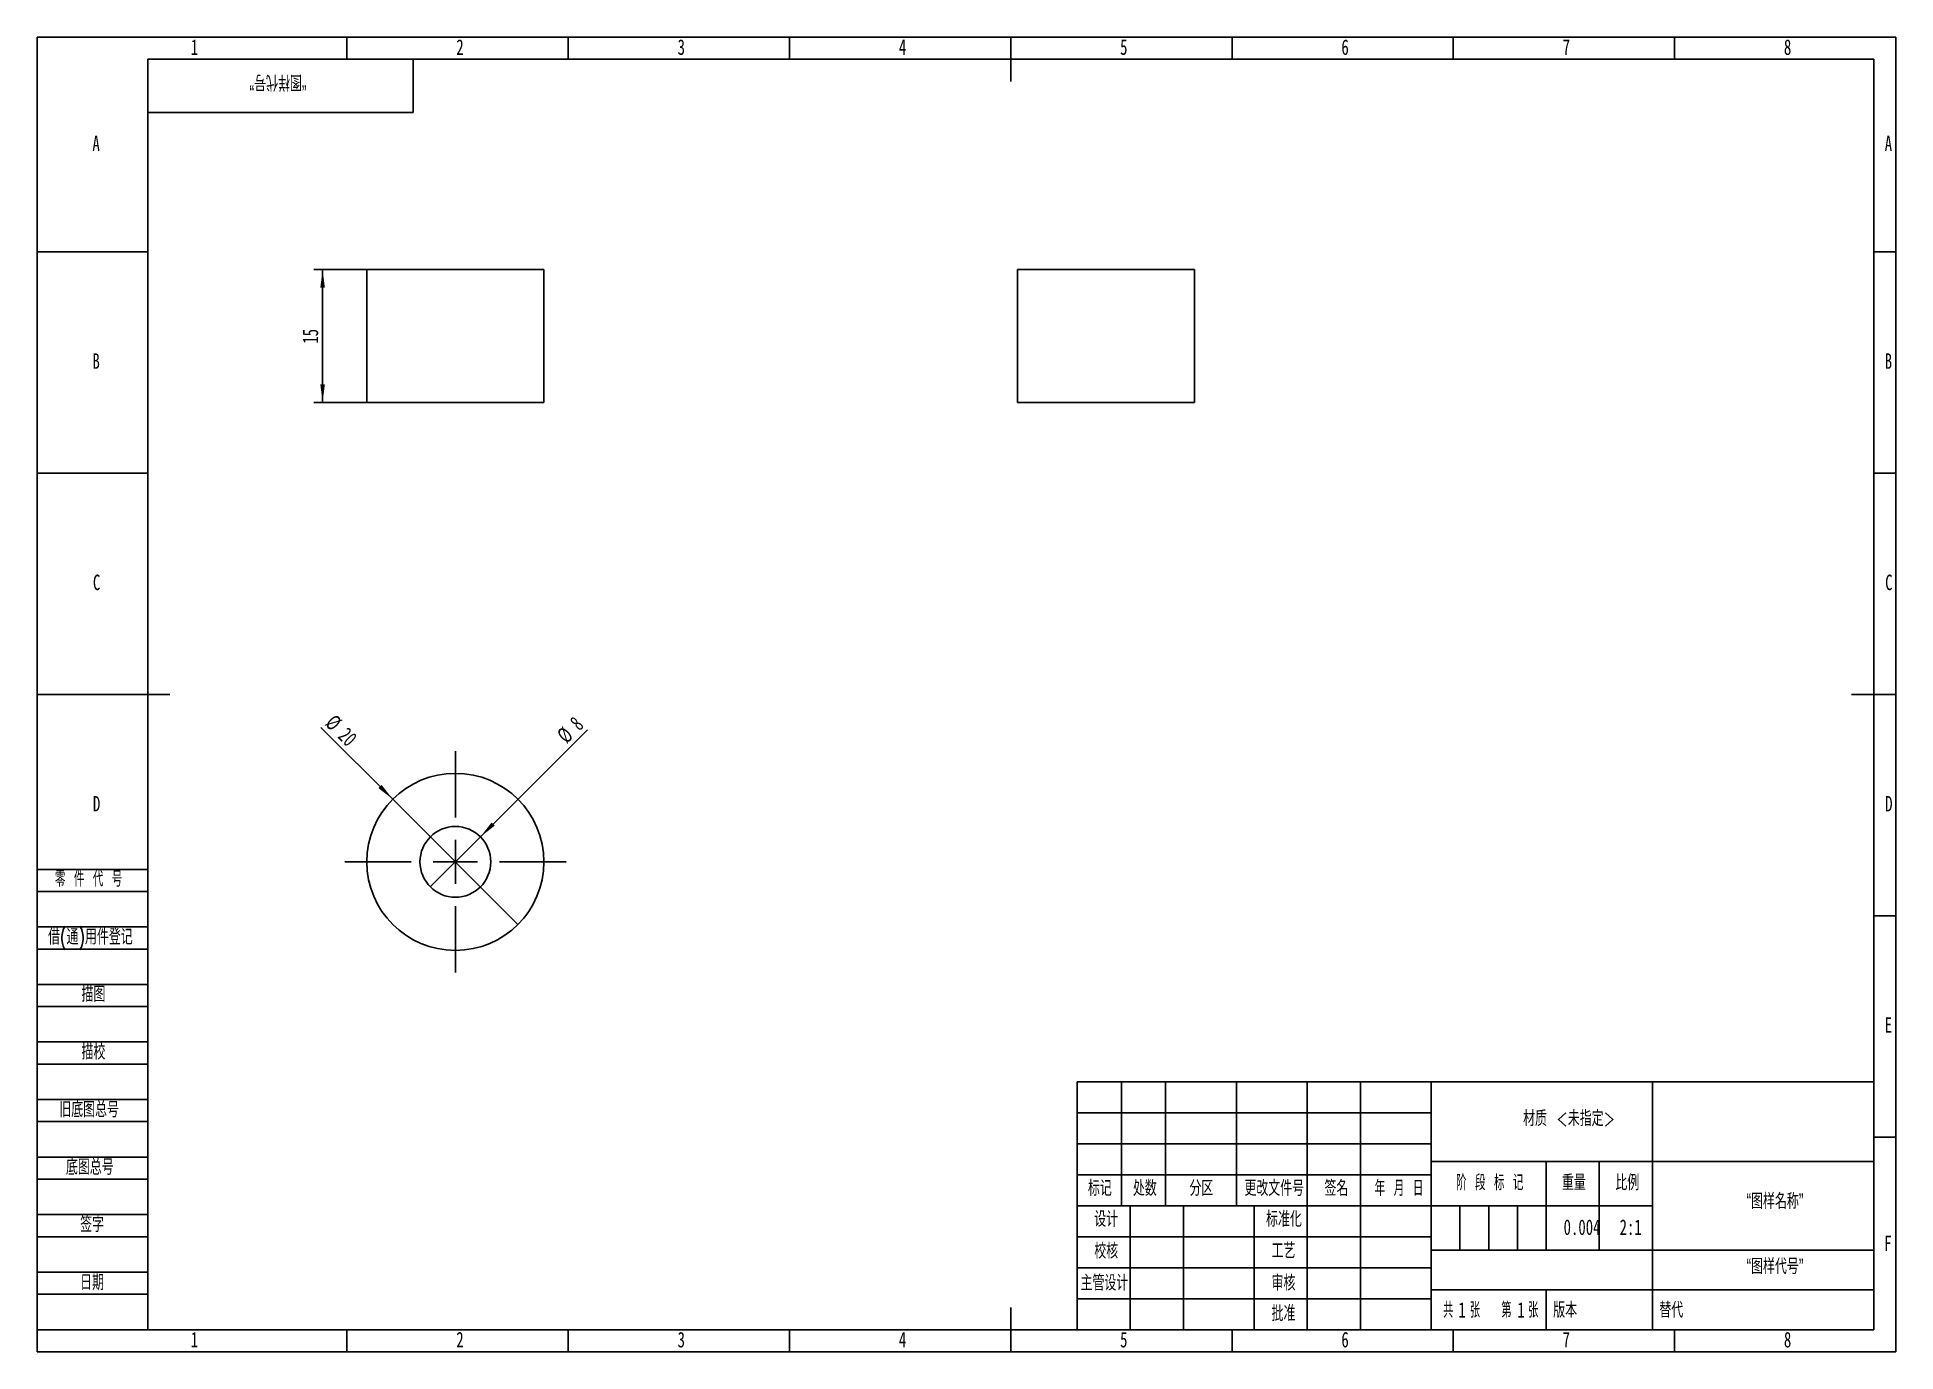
# Model space of a CAD drawing. Header units: millimetres. Extents: x 0 to 420, y 0 to 297.
import ezdxf

# ---------------------------------------------------------------- set-up
doc = ezdxf.new("R2010")
doc.units = ezdxf.units.MM
for name, color, linetype in [('10', 7, 'Continuous'), ('5', 7, 'Continuous'), ('9', 7, 'Continuous'), ('SLD-0', 7, 'Continuous')]:
    doc.layers.add(name, color=color, linetype=linetype)
doc.styles.add('SLDTEXTSTYLE0', font='TXT', dxfattribs={"width": 0.7, "bigfont": 'bigfont'})
doc.styles.add('SLDTEXTSTYLE1', font='TXT', dxfattribs={"width": 0.62, "bigfont": 'bigfont'})
doc.styles.add('SLDTEXTSTYLE2', font='TXT', dxfattribs={"width": 0.614286, "bigfont": 'bigfont'})
doc.styles.add('SLDTEXTSTYLE3', font='TXT', dxfattribs={"width": 0.6, "bigfont": 'bigfont'})
doc.styles.add('SLDTEXTSTYLE4', font='TXT', dxfattribs={"width": 0.7})
doc.dimstyles.new('SLDDIMSTYLE0', dxfattribs={"dimtxt": 3.5, "dimasz": 4.08, "dimexe": 0, "dimexo": 0.0625, "dimgap": 0.875, "dimtad": 1, "dimlfac": 0.5, "dimrnd": 1e-09, "dimzin": 12, "dimdsep": 46, "dimtxsty": 'SLDTEXTSTYLE4', "dimsah": 1, "dimcen": 0.09, "dimadec": 0, "dimazin": 3, "dimtfac": 1, "dimtofl": 0, "dimtmove": 0, "dimatfit": 3, "dimfxl": 0, "dimfrac": 2, "dimtolj": 1, "dimtzin": 12, "dimarcsym": 0})
doc.dimstyles.new('SLDDIMSTYLE1', dxfattribs={"dimtxt": 3.5, "dimasz": 4.08, "dimexe": 0, "dimexo": 0.0625, "dimgap": 0.875, "dimtad": 1, "dimlfac": 0.5, "dimrnd": 1e-09, "dimzin": 12, "dimdsep": 46, "dimtxsty": 'SLDTEXTSTYLE4', "dimblk1": 'NONE', "dimsah": 1, "dimcen": 0, "dimadec": 0, "dimazin": 3, "dimtfac": 1, "dimtmove": 0, "dimatfit": 3, "dimldrblk": 'NONE', "dimfxl": 0, "dimfrac": 2, "dimtolj": 1, "dimtzin": 12, "dimarcsym": 0})

# ---------------------------------------------------------------- blocks, each defined once
blk = doc.blocks.new('_D')
at = {"layer": '10'}
for p, q in [((74.5, 244.49), (62.5, 244.49)), ((64.5, 244.49), (64.5, 214.49)), ((74.5, 214.49), (62.5, 214.49))]:
    blk.add_line(p, q, dxfattribs=at)
for points in [[(64.5, 244.49), (63.99, 240.41), (65.01, 240.41)], [(64.5, 214.49), (65.01, 218.57), (63.99, 218.57)]]:
    blk.add_solid(points, dxfattribs=at)
at = {"layer": '10', "insert": (59.99, 227.75), "char_height": 3.5, "attachment_point": 1, "rotation": 90, "style": 'SLDTEXTSTYLE4'}
blk.add_mtext('15', dxfattribs=at)
blk = doc.blocks.new('_D_1')
at = {"layer": '10'}
for q in [(124.33, 140.52), (88.84, 105.03)]:
    blk.add_line((100.16, 116.35), q, dxfattribs=at)
blk.add_solid([(100.16, 116.35), (103.4, 118.87), (102.68, 119.59)], dxfattribs=at)
at = {"layer": '10', "char_height": 3.5, "attachment_point": 1, "rotation": 45, "style": 'SLDTEXTSTYLE4'}
for s, insert in [('8', (120.06, 142.62)), ('%%c', (117.14, 139.72))]:
    blk.add_mtext(s, dxfattribs=dict(at, insert=insert))
blk = doc.blocks.new('_None')
blk = doc.blocks.new('_D_2')
at = {"layer": '10'}
for q in [(64.13, 141.06), (108.64, 96.55)]:
    blk.add_line((80.36, 124.83), q, dxfattribs=at)
blk.add_solid([(80.36, 124.83), (77.83, 128.08), (77.11, 127.36)], dxfattribs=at)
at = {"layer": '10', "char_height": 3.5, "attachment_point": 1, "rotation": 315, "style": 'SLDTEXTSTYLE4'}
for s, insert in [('%%c', (67.33, 144.26)), ('20', (70.22, 141.34))]:
    blk.add_mtext(s, dxfattribs=dict(at, insert=insert))
blk = doc.blocks.new('SW_CENTERMARKSYMBOL_0')
at = {"layer": '10', "color": 0}
for p, q in [((0, 10), (0, 25)), ((0, 0), (0, 5)), ((-10, 0), (-25, 0)), ((0, 0), (-5, 0)), ((0, 0), (0, -5)), ((0, 0), (5, 0)), ((10, 0), (25, 0)), ((0, -10), (0, -25))]:
    blk.add_line(p, q, dxfattribs=at)

msp = doc.modelspace()

# ---------------------------------------------------------------- linework, layer by layer
at = {"color": 7, "linetype": 'Continuous', "lineweight": 25}
for p, q in [((74.5, 244.49), (74.5, 214.49)), ((74.5, 244.49), (94.5, 244.49)), ((94.5, 244.49), (114.5, 244.49)), ((114.5, 214.49), (114.5, 244.49)), ((221.5, 244.49), (221.5, 214.49)), ((221.5, 244.49), (261.5, 244.49)), ((261.5, 214.49), (261.5, 244.49)), ((74.5, 214.49), (94.5, 214.49)), ((94.5, 214.49), (114.5, 214.49)), ((221.5, 214.49), (261.5, 214.49))]:
    msp.add_line(p, q, dxfattribs=at)
for radius in [20, 8]:
    msp.add_circle((94.5, 110.69), radius, dxfattribs=at)
at = {"layer": '10', "color": 7}
for p, q in [((0, 109), (25, 109)), ((0, 104), (25, 104)), ((0, 96), (25, 96)), ((0, 91), (25, 91)), ((0, 83), (25, 83)), ((0, 78), (25, 78)), ((0, 70), (25, 70)), ((0, 65), (25, 65)), ((0, 57), (25, 57)), ((0, 52), (25, 52)), ((235, 54), (315, 54)), ((235, 47), (315, 47)), ((0, 44), (25, 44)), ((0, 39), (25, 39)), ((0, 31), (25, 31)), ((0, 26), (25, 26)), ((0, 18), (25, 18)), ((0, 13), (25, 13))]:
    msp.add_line(p, q, dxfattribs=at)
at = {"layer": '10', "color": 7, "lineweight": 25}
for p, q in [((245, 61), (245, 33)), ((255, 61), (255, 33)), ((271, 61), (271, 33)), ((287, 61), (287, 5)), ((299, 61), (299, 5)), ((315, 61), (315, 5)), ((365, 61), (365, 33)), ((315, 43), (415, 43)), ((340.986, 43), (340.986, 23)), ((353, 43), (353, 23)), ((235, 40), (315, 40)), ((235, 33), (365, 33)), ((247, 33), (247, 5)), ((259, 33), (259, 5)), ((275, 33), (275, 5)), ((365, 33), (365, 5)), ((235, 26), (315, 26)), ((315, 23), (415, 23)), ((235, 19), (315, 19)), ((315, 14), (415, 14)), ((235, 12), (315, 12))]:
    msp.add_line(p, q, dxfattribs=at)
at = {"layer": '5'}
for p, q in [((70, 297), (70, 292)), ((120, 297), (120, 292)), ((170, 297), (170, 292)), ((270, 297), (270, 292)), ((320, 297), (320, 292)), ((370, 297), (370, 292)), ((0, 248.5), (25, 248.5)), ((420, 248.5), (415, 248.5)), ((0, 198.5), (25, 198.5)), ((420, 198.5), (415, 198.5)), ((420, 98.5), (415, 98.5)), ((420, 48.5), (415, 48.5)), ((70, 0), (70, 5)), ((120, 0), (120, 5)), ((170, 0), (170, 5)), ((270, 0), (270, 5)), ((320, 0), (320, 5)), ((370, 0), (370, 5))]:
    msp.add_line(p, q, dxfattribs=at)
at = {"layer": '5', "lineweight": 25}
for p, q in [((220, 297), (220, 287)), ((0, 148.5), (30, 148.5)), ((420, 148.5), (410, 148.5)), ((220, 0), (220, 10))]:
    msp.add_line(p, q, dxfattribs=at)
at = {"layer": '5', "color": 7, "lineweight": 25}
for p, q in [((415, 292), (25, 292)), ((25, 292), (25, 5)), ((85, 280), (85, 292)), ((415, 5), (415, 292)), ((25, 280), (85, 280)), ((235, 61), (415, 61)), ((235, 61), (235, 5)), ((0, 5), (415, 5))]:
    msp.add_line(p, q, dxfattribs=at)
at = {"layer": '9', "color": 7}
for p, q in [((420, 297), (0, 297)), ((0, 297), (0, 0)), ((420, 148.5), (420, 297)), ((420, 0), (420, 148.5)), ((0, 0), (420, 0))]:
    msp.add_line(p, q, dxfattribs=at)
at = {"layer": 'SLD-0'}
for p, q in [((321.5, 33), (321.5, 23)), ((328, 33), (328, 23)), ((334.5, 33), (334.5, 23))]:
    msp.add_line(p, q, dxfattribs=at)
at = {"layer": 'SLD-0', "lineweight": 25}
msp.add_line((340.986, 14), (340.986, 5), dxfattribs=at)

# ---------------------------------------------------------------- block references
at = {"layer": '10'}
msp.add_blockref('SW_CENTERMARKSYMBOL_0', (94.5, 110.69), dxfattribs=at)

# ---------------------------------------------------------------- texts
at = {"layer": '10', "char_height": 3.5}
for s, insert, attachment_point, style in [('1', (35.544, 296.505), 2, 'SLDTEXTSTYLE4'), ('2', (95.544, 296.505), 2, 'SLDTEXTSTYLE4'), ('3', (145.544, 296.505), 2, 'SLDTEXTSTYLE4'), ('4', (195.544, 296.505), 2, 'SLDTEXTSTYLE4'), ('5', (245.544, 296.505), 2, 'SLDTEXTSTYLE4'), ('6', (295.547, 296.505), 2, 'SLDTEXTSTYLE4'), ('7', (345.547, 296.505), 2, 'SLDTEXTSTYLE4'), ('8', (395.547, 296.505), 2, 'SLDTEXTSTYLE4'), ('A', (13.32, 274.755), 2, 'SLDTEXTSTYLE4'), ('A', (418.32, 274.755), 2, 'SLDTEXTSTYLE4'), ('B', (13.32, 225.576), 2, 'SLDTEXTSTYLE4'), ('B', (418.32, 225.576), 2, 'SLDTEXTSTYLE4'), ('C', (13.427, 175.576), 2, 'SLDTEXTSTYLE4'), ('C', (418.427, 175.576), 2, 'SLDTEXTSTYLE4'), ('D', (13.43, 125.576), 2, 'SLDTEXTSTYLE4'), ('D', (418.43, 125.576), 2, 'SLDTEXTSTYLE4'), ('E', (418.318, 75.576), 2, 'SLDTEXTSTYLE4'), ('材质 <未指定>', (346.128, 54.481), 2, 'SLDTEXTSTYLE0'), ('“图样名称”', (392.688, 35.791), 2, 'SLDTEXTSTYLE0'), ('0.004', (349.093, 29.905), 2, 'SLDTEXTSTYLE4'), ('2:1', (360.084, 29.905), 2, 'SLDTEXTSTYLE4'), ('F', (418.224, 26.255), 2, 'SLDTEXTSTYLE4'), ('“图样代号”', (392.69, 21.05), 2, 'SLDTEXTSTYLE0'), ('1', (321.142, 11.201), 1, 'SLDTEXTSTYLE4'), ('1', (334.479, 11.201), 1, 'SLDTEXTSTYLE4'), ('1', (35.544, 4.505), 2, 'SLDTEXTSTYLE4'), ('2', (95.544, 4.505), 2, 'SLDTEXTSTYLE4'), ('3', (145.544, 4.505), 2, 'SLDTEXTSTYLE4'), ('4', (195.544, 4.505), 2, 'SLDTEXTSTYLE4'), ('5', (245.544, 4.505), 2, 'SLDTEXTSTYLE4'), ('6', (295.547, 4.505), 2, 'SLDTEXTSTYLE4'), ('7', (345.547, 4.505), 2, 'SLDTEXTSTYLE4'), ('8', (395.547, 4.505), 2, 'SLDTEXTSTYLE4')]:
    msp.add_mtext(s, dxfattribs=dict(at, insert=insert, attachment_point=attachment_point, style=style))
at = {"layer": '10', "color": 7, "char_height": 3.5}
for s, insert, attachment_point, style in [('零 件 代 号', (4.023, 108.595), 1, 'SLDTEXTSTYLE2'), ('借(通)用件登记', (2.474, 95.499), 1, 'SLDTEXTSTYLE0'), ('描图', (12.719, 82.553), 2, 'SLDTEXTSTYLE0'), ('描校', (12.719, 69.517), 2, 'SLDTEXTSTYLE0'), ('旧底图总号', (5, 56.488), 1, 'SLDTEXTSTYLE0'), ('底图总号', (6.5, 43.486), 1, 'SLDTEXTSTYLE0'), ('标记', (240.135, 38.717), 2, 'SLDTEXTSTYLE0'), ('处数', (250.298, 38.717), 2, 'SLDTEXTSTYLE0'), ('分区', (263.075, 38.717), 2, 'SLDTEXTSTYLE0'), ('更改文件号', (279.539, 38.717), 2, 'SLDTEXTSTYLE0'), ('签名', (293.579, 38.717), 2, 'SLDTEXTSTYLE0'), ('年 月 日', (307.742, 38.717), 2, 'SLDTEXTSTYLE1'), ('阶 段 标 记', (328.24, 39.994), 2, 'SLDTEXTSTYLE2'), ('重量', (347.243, 39.994), 2, 'SLDTEXTSTYLE0'), ('比例', (359.326, 39.994), 2, 'SLDTEXTSTYLE0'), ('签字', (12.401, 30.537), 2, 'SLDTEXTSTYLE0'), ('设计', (241.567, 31.734), 2, 'SLDTEXTSTYLE0'), ('标准化', (281.739, 31.734), 2, 'SLDTEXTSTYLE0'), ('校核', (241.567, 24.556), 2, 'SLDTEXTSTYLE0'), ('工艺', (281.629, 24.599), 2, 'SLDTEXTSTYLE0'), ('日期', (12.401, 17.437), 2, 'SLDTEXTSTYLE0'), ('主管设计', (241.167, 17.33), 2, 'SLDTEXTSTYLE0'), ('审核', (281.629, 17.33), 2, 'SLDTEXTSTYLE0'), ('批准', (281.629, 10.441), 2, 'SLDTEXTSTYLE0'), ('共  张', (321.871, 11.201), 2, 'SLDTEXTSTYLE3'), ('第  张', (335.04, 11.201), 2, 'SLDTEXTSTYLE3'), ('版本', (345.279, 11.201), 2, 'SLDTEXTSTYLE0')]:
    msp.add_mtext(s, dxfattribs=dict(at, insert=insert, attachment_point=attachment_point, style=style))
at = {"layer": 'SLD-0', "insert": (54.424, 285.023), "char_height": 3.5, "attachment_point": 2, "rotation": 180, "style": 'SLDTEXTSTYLE0'}
msp.add_mtext('“图样代号”', dxfattribs=at)
at = {"layer": 'SLD-0', "insert": (366.561, 11.201), "char_height": 3.5, "attachment_point": 1, "style": 'SLDTEXTSTYLE0'}
msp.add_mtext('替代', dxfattribs=at)

# ---------------------------------------------------------------- dimensions: what is measured, and where the dimension line sits
at = {"layer": '10'}
dim = msp.add_linear_dim(base=(64.5, 214.49), p1=(74.5, 244.49), p2=(74.5, 214.49), angle=90, dimstyle='SLDDIMSTYLE0', dxfattribs=at)
dim.commit()
dim.dimension.update_dxf_attribs({"geometry": '_D', "text_midpoint": (64.5, 229.281), "dimtype": 160})
for p1, p2, picture, middle in [((108.642, 96.548), (80.358, 124.832), '_D_2', (66.626, 138.564)), ((88.843, 105.033), (100.157, 116.347), '_D_1', (122.374, 138.564))]:
    dim = msp.add_diameter_dim_2p(p1=p1, p2=p2, dimstyle='SLDDIMSTYLE1', dxfattribs=at)
    dim.commit()
    dim.dimension.update_dxf_attribs({"geometry": picture, "text_midpoint": middle, "dimtype": 163})

doc.saveas('drawing.dxf')
